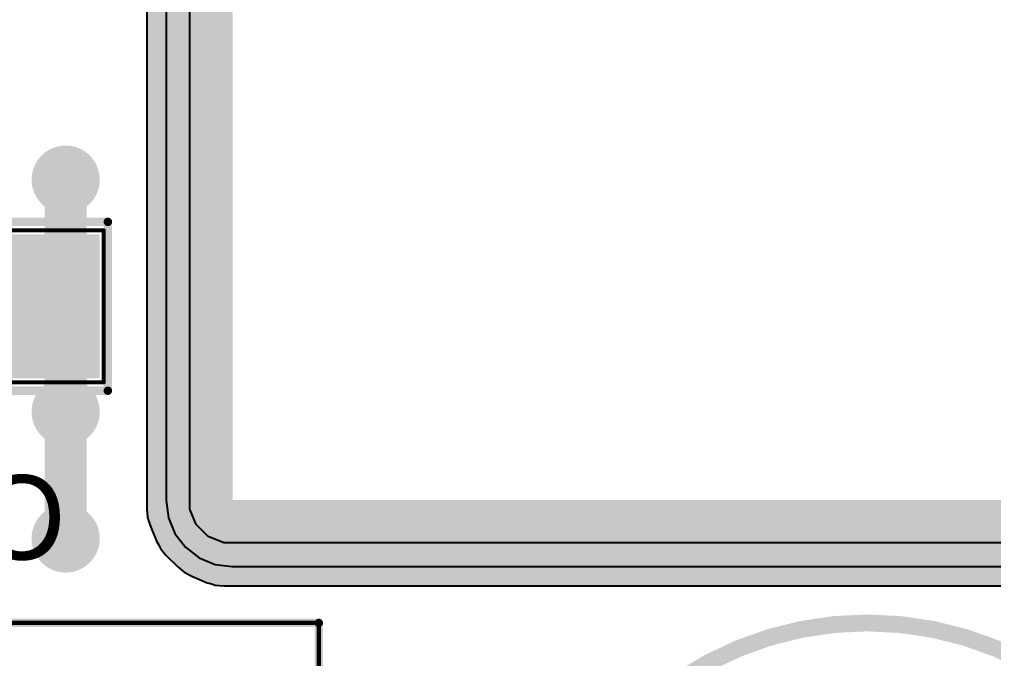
# Model space of a CAD drawing. Header units: millimetres. Extents: x 118 to 288, y 159 to 220.
# Drawn here: x 142.7 to 154.25, y 176.1 to 183.67 of the extents above; entities that cross this region are included whole.
import ezdxf

# ---------------------------------------------------------------- set-up
doc = ezdxf.new("R2010")
doc.units = ezdxf.units.MM
for name, color, linetype in [('BottomLayer', 5, 'Continuous'), ('BottomOverlay', 54, 'Continuous'), ('BottomPaste', 16, 'Continuous'), ('BottomSolder', 6, 'Continuous'), ('InternalPlane1', 76, 'Continuous'), ('InternalPlane2', 16, 'Continuous'), ('KeepOutLayer', 6, 'Continuous'), ('Mechanical1', 6, 'Continuous'), ('Mechanical13', 56, 'Continuous'), ('Mechanical15', 56, 'Continuous'), ('MultiLayer', 9, 'Continuous'), ('PadHoleLayer', 156, 'Continuous'), ('TopLayer', 1, 'Continuous'), ('TopOverlay', 2, 'Continuous'), ('TopPaste', 8, 'Continuous'), ('TopSolder', 216, 'Continuous'), ('ViaHoleLayer', 16, 'Continuous')]:
    doc.layers.add(name, color=color, linetype=linetype)

# ---------------------------------------------------------------- blocks, each defined once
blk = doc.blocks.new('0805__14')
at = {"layer": 'Mechanical15'}
for points, const_width in [([(-0.90000074, -1.69999914), (-0.90000074, 1.69999914)], 0.0499999), ([(0.90000074, 1.69999914), (-0.90000074, 1.69999914)], 0.0499999), ([(0.90000074, -1.69999914), (0.90000074, 1.69999914)], 0.0499999), ([(0, -0.45000164), (0, 0.45000164)], 0.0999998), ([(0.45000164, 0), (-0.45000164, 0)], 0.0999998), ([(0.90000074, -1.69999914), (-0.90000074, -1.69999914)], 0.0499999)]:
    blk.add_lwpolyline(points, dxfattribs=dict(at, const_width=const_width))
for points, const_width in [([(-0.9125000799999999, 1.69999914, 1), (-0.8875014, 1.69999914, 1)], 0.02499868), ([(-0.9125000799999999, 1.69999914, 1), (-0.8875014, 1.69999914, 1)], 0.02499868), ([(0.8875014, 1.69999914, 1), (0.9125000799999999, 1.69999914, 1)], 0.02499868), ([(0.8875014, 1.69999914, 1), (0.9125000799999999, 1.69999914, 1)], 0.02499868), ([(-0.02499868, 0.45000164, 1), (0.02499868, 0.45000164, 1)], 0.0499999), ([(-0.47500032, 0, 1), (-0.42500296, 0, 1)], 0.0499999), ([(0.42500296, 0, 1), (0.47500032, 0, 1)], 0.0499999), ([(-0.02499868, -0.45000164, 1), (0.02499868, -0.45000164, 1)], 0.0499999), ([(-0.9125000799999999, -1.69999914, 1), (-0.8875014, -1.69999914, 1)], 0.02499868), ([(-0.9125000799999999, -1.69999914, 1), (-0.8875014, -1.69999914, 1)], 0.02499868), ([(0.8875014, -1.69999914, 1), (0.9125000799999999, -1.69999914, 1)], 0.02499868), ([(0.8875014, -1.69999914, 1), (0.9125000799999999, -1.69999914, 1)], 0.02499868)]:
    blk.add_lwpolyline(points, format="xyb", close=True, dxfattribs=dict(at, const_width=const_width))
at = {"layer": 'TopLayer'}
for points in [[(0.7499985, 1.5499969), (-0.7499985, 1.5499969), (0.7499985, 0.5499989), (-0.7499985, 0.5499989)], [(0.7499985, -0.55000144), (-0.7499985, -0.55000144), (0.7499985, -1.54999944), (-0.7499985, -1.54999944)]]:
    blk.add_solid(points, dxfattribs=at)
at = {"layer": 'TopOverlay', "const_width": 0.0999998}
for points in [[(1.00000054, 1.74999904), (-1.00000054, 1.74999904)], [(-1.00000054, -1.74999904), (-1.00000054, 1.74999904)], [(1.00000054, -1.74999904), (1.00000054, 1.74999904)], [(1.00000054, -1.74999904), (-1.00000054, -1.74999904)]]:
    blk.add_lwpolyline(points, dxfattribs=at)
at = {"layer": 'TopOverlay', "const_width": 0.0499999}
for points in [[(-1.02499922, 1.74999904, 1), (-0.97500186, 1.74999904, 1)], [(-1.02499922, 1.74999904, 1), (-0.97500186, 1.74999904, 1)], [(0.97500186, 1.74999904, 1), (1.02499922, 1.74999904, 1)], [(0.97500186, 1.74999904, 1), (1.02499922, 1.74999904, 1)], [(-1.02499922, -1.74999904, 1), (-0.97500186, -1.74999904, 1)], [(-1.02499922, -1.74999904, 1), (-0.97500186, -1.74999904, 1)], [(0.97500186, -1.74999904, 1), (1.02499922, -1.74999904, 1)], [(0.97500186, -1.74999904, 1), (1.02499922, -1.74999904, 1)]]:
    blk.add_lwpolyline(points, format="xyb", close=True, dxfattribs=at)
at = {"layer": 'TopPaste'}
for points in [[(0.7499985, 1.5499969), (-0.7499985, 1.5499969), (0.7499985, 0.5499989), (-0.7499985, 0.5499989)], [(0.7499985, -0.55000144), (-0.7499985, -0.55000144), (0.7499985, -1.54999944), (-0.7499985, -1.54999944)]]:
    blk.add_solid(points, dxfattribs=at)
at = {"layer": 'TopSolder'}
for points in [[(0.8515984999999999, 1.6515969), (-0.8515984999999999, 1.6515969), (0.8515984999999999, 0.4483989), (-0.8515984999999999, 0.4483989)], [(0.8515984999999999, -0.44840144), (-0.8515984999999999, -0.44840144), (0.8515984999999999, -1.65159944), (-0.8515984999999999, -1.65159944)]]:
    blk.add_solid(points, dxfattribs=at)
blk = doc.blocks.new('2917_B_19')
at = {"layer": 'BottomLayer'}
for points in [[(-4.60499968, -1.27499872), (-1.83500268, -1.27499872), (-4.60499968, 1.27499872), (-1.83500268, 1.27499872)], [(4.60499968, 1.27499872), (1.83500268, 1.27499872), (4.60499968, -1.27499872), (1.83500268, -1.27499872)]]:
    blk.add_solid(points, dxfattribs=at)
at = {"layer": 'BottomOverlay', "const_width": 0.0999998}
for points in [[(-4.75000066, 2.25000058), (4.75000066, 2.25000058)], [(-4.75000066, -2.25000058), (-4.75000066, 2.25000058)], [(4.75000066, -2.25000058), (4.75000066, 2.25000058)], [(-4.75000066, -2.25000058), (4.75000066, -2.25000058)]]:
    blk.add_lwpolyline(points, dxfattribs=at)
at = {"layer": 'BottomOverlay', "const_width": 0.0499999}
for points in [[(-4.77499934, 2.25000058, 1), (-4.72500198, 2.25000058, 1)], [(-4.77499934, 2.25000058, 1), (-4.72500198, 2.25000058, 1)], [(4.72500198, 2.25000058, 1), (4.77499934, 2.25000058, 1)], [(4.72500198, 2.25000058, 1), (4.77499934, 2.25000058, 1)], [(-4.77499934, -2.25000058, 1), (-4.72500198, -2.25000058, 1)], [(-4.77499934, -2.25000058, 1), (-4.72500198, -2.25000058, 1)], [(4.72500198, -2.25000058, 1), (4.77499934, -2.25000058, 1)], [(4.72500198, -2.25000058, 1), (4.77499934, -2.25000058, 1)]]:
    blk.add_lwpolyline(points, format="xyb", close=True, dxfattribs=at)
at = {"layer": 'BottomPaste'}
for points in [[(-4.60499968, -1.27499872), (-1.83500268, -1.27499872), (-4.60499968, 1.27499872), (-1.83500268, 1.27499872)], [(4.60499968, 1.27499872), (1.83500268, 1.27499872), (4.60499968, -1.27499872), (1.83500268, -1.27499872)]]:
    blk.add_solid(points, dxfattribs=at)
at = {"layer": 'BottomSolder'}
for points in [[(-4.70659968, -1.37659872), (-1.73340268, -1.37659872), (-4.70659968, 1.37659872), (-1.73340268, 1.37659872)], [(4.70659968, 1.37659872), (1.73340268, 1.37659872), (4.70659968, -1.37659872), (1.73340268, -1.37659872)]]:
    blk.add_solid(points, dxfattribs=at)
at = {"layer": 'Mechanical15'}
for points, const_width in [([(-4.75000066, -2.25000058), (-4.75000066, 2.25000058)], 0.0499999), ([(-4.75000066, 2.25000058), (4.75000066, 2.25000058)], 0.0499999), ([(4.75000066, -2.25000058), (4.75000066, 2.25000058)], 0.0499999), ([(0, -0.55000144), (0, 0.55000144)], 0.0999998), ([(-0.55000144, 0), (0.55000144, 0)], 0.0999998), ([(-4.75000066, -2.25000058), (4.75000066, -2.25000058)], 0.0499999)]:
    blk.add_lwpolyline(points, dxfattribs=dict(at, const_width=const_width))
for points, const_width in [([(-4.762499999999999, 2.25000058, 1), (-4.73750132, 2.25000058, 1)], 0.02499868), ([(-4.762499999999999, 2.25000058, 1), (-4.73750132, 2.25000058, 1)], 0.02499868), ([(4.73750132, 2.25000058, 1), (4.762499999999999, 2.25000058, 1)], 0.02499868), ([(4.73750132, 2.25000058, 1), (4.762499999999999, 2.25000058, 1)], 0.02499868), ([(-0.02499868, 0.55000144, 1), (0.02499868, 0.55000144, 1)], 0.0499999), ([(-0.57500012, 0, 1), (-0.52500276, 0, 1)], 0.0499999), ([(0.52500276, 0, 1), (0.57500012, 0, 1)], 0.0499999), ([(-0.02499868, -0.55000144, 1), (0.02499868, -0.55000144, 1)], 0.0499999), ([(-4.762499999999999, -2.25000058, 1), (-4.73750132, -2.25000058, 1)], 0.02499868), ([(-4.762499999999999, -2.25000058, 1), (-4.73750132, -2.25000058, 1)], 0.02499868), ([(4.73750132, -2.25000058, 1), (4.762499999999999, -2.25000058, 1)], 0.02499868), ([(4.73750132, -2.25000058, 1), (4.762499999999999, -2.25000058, 1)], 0.02499868)]:
    blk.add_lwpolyline(points, format="xyb", close=True, dxfattribs=dict(at, const_width=const_width))
blk = doc.blocks.new('C____8_12___B_29')
at = {"layer": 'BottomLayer', "const_width": 0.7499985}
blk.add_lwpolyline([(-0.37500052, 3.49999808, 1), (0.37500052, 3.49999808, 1)], format="xyb", close=True, dxfattribs=at)
at = {"layer": 'BottomLayer'}
blk.add_solid([(0.7499985, -0.7499985), (0.7499985, 0.7499985), (-0.7499985, -0.7499985), (-0.7499985, 0.7499985)], dxfattribs=at)
at = {"layer": 'BottomOverlay'}
for p, q in [((1.5997555, -0.52500022), (1.5997555, 0.4746752)), ((2.09959448, -0.02516124), (1.09991652, -0.02516124))]:
    blk.add_line(p, q, dxfattribs=at)
for points, const_width in [([(3.99999962, 1.74999904, 1), (-3.99999962, 1.74999904, 1)], 0.1999996), ([(-4.04999952, 1.74999904, 1), (-3.94999972, 1.74999904, 1)], 0.0999998), ([(3.94999972, 1.74999904, 1), (4.04999952, 1.74999904, 1)], 0.0999998)]:
    blk.add_lwpolyline(points, format="xyb", close=True, dxfattribs=dict(at, const_width=const_width))
at = {"layer": 'BottomSolder', "const_width": 0.8515984999999999}
blk.add_lwpolyline([(-0.42580052, 3.49999808, 1), (0.42580052, 3.49999808, 1)], format="xyb", close=True, dxfattribs=at)
at = {"layer": 'BottomSolder'}
blk.add_solid([(0.8515984999999999, -0.8515984999999999), (0.8515984999999999, 0.8515984999999999), (-0.8515984999999999, -0.8515984999999999), (-0.8515984999999999, 0.8515984999999999)], dxfattribs=at)
at = {"layer": 'InternalPlane1', "const_width": 0.7039991}
blk.add_lwpolyline([(-0.35200082, 0, 1), (0.35200082, 0, 1)], format="xyb", close=True, dxfattribs=at)
at = {"layer": 'InternalPlane2', "const_width": 0.7039991}
for points in [[(-0.35200082, 3.49999808, 1), (0.35200082, 3.49999808, 1)], [(-0.35200082, 0, 1), (0.35200082, 0, 1)]]:
    blk.add_lwpolyline(points, format="xyb", close=True, dxfattribs=at)
at = {"layer": 'MultiLayer', "const_width": 0.7499985}
blk.add_lwpolyline([(-0.37500052, 3.49999808, 1), (0.37500052, 3.49999808, 1)], format="xyb", close=True, dxfattribs=at)
at = {"layer": 'MultiLayer'}
blk.add_solid([(0.7499985, -0.7499985), (0.7499985, 0.7499985), (-0.7499985, -0.7499985), (-0.7499985, 0.7499985)], dxfattribs=at)
at = {"layer": 'PadHoleLayer', "const_width": 0.4499991}
for points in [[(-0.22500082, 3.49999808, 1), (0.22500082, 3.49999808, 1)], [(-0.22500082, 0, 1), (0.22500082, 0, 1)]]:
    blk.add_lwpolyline(points, format="xyb", close=True, dxfattribs=at)
at = {"layer": 'TopLayer', "const_width": 0.7499985}
blk.add_lwpolyline([(-0.37500052, 3.49999808, 1), (0.37500052, 3.49999808, 1)], format="xyb", close=True, dxfattribs=at)
at = {"layer": 'TopLayer'}
blk.add_solid([(0.7499985, -0.7499985), (0.7499985, 0.7499985), (-0.7499985, -0.7499985), (-0.7499985, 0.7499985)], dxfattribs=at)
at = {"layer": 'TopSolder', "const_width": 0.8515984999999999}
blk.add_lwpolyline([(-0.42580052, 3.49999808, 1), (0.42580052, 3.49999808, 1)], format="xyb", close=True, dxfattribs=at)
at = {"layer": 'TopSolder'}
blk.add_solid([(0.8515984999999999, -0.8515984999999999), (0.8515984999999999, 0.8515984999999999), (-0.8515984999999999, -0.8515984999999999), (-0.8515984999999999, 0.8515984999999999)], dxfattribs=at)

msp = doc.modelspace()

# ---------------------------------------------------------------- linework, layer by layer
at = {"layer": 'BottomLayer'}
for p, q in [((144.4417355, 184.47282892), (144.4417355, 177.97284192)), ((144.44173296, 177.97282922), (144.44043248, 177.97282922)), ((144.44043248, 177.97282922), (144.46706692, 177.77051314)), ((144.4417355, 177.97284192), (144.44173296, 177.97282922)), ((144.46706692, 177.77051314), (144.54515922, 177.58198672)), ((144.54515922, 177.58198672), (144.669383, 177.4200922)), ((144.669383, 177.4200922), (144.83127752, 177.29586842)), ((144.83127752, 177.29586842), (145.01980394, 177.21777612)), ((145.01980394, 177.21777612), (145.22212002, 177.19114168)), ((145.22212002, 177.19114168), (145.22212002, 177.19244216)), ((145.22212002, 177.19244216), (162.22210634, 177.19244216))]:
    msp.add_line(p, q, dxfattribs=at)
at = {"layer": 'BottomLayer', "const_width": 0.3499993}
for points in [[(143.0749996, 181.7749984, 1), (143.42500144, 181.7749984, 1)], [(143.0749996, 179.02499882, 1), (143.42500144, 179.02499882, 1)], [(143.0749996, 177.52499928, 1), (143.42500144, 177.52499928, 1)]]:
    msp.add_lwpolyline(points, format="xyb", close=True, dxfattribs=at)
at = {"layer": 'InternalPlane1'}
for p, q in [((144.2116623, 184.47282892), (144.2116623, 177.97285462)), ((144.2116623, 177.97285462), (144.21165976, 177.97282922)), ((144.21165976, 177.97282922), (144.21165976, 177.87337044)), ((144.21165976, 177.87337044), (144.22146924, 177.77378466)), ((144.22146924, 177.77378466), (144.23908922, 177.71569486)), ((144.23908922, 177.71569486), (144.25051414, 177.67803174)), ((144.25051414, 177.67803174), (144.32663286, 177.49425766)), ((144.32663286, 177.49425766), (144.34859116, 177.45317824)), ((144.34859116, 177.45317824), (144.37380574, 177.40600536)), ((144.37380574, 177.40600536), (144.43728796, 177.32864966)), ((144.43728796, 177.32864966), (144.57794046, 177.18799716)), ((144.57794046, 177.18799716), (144.65529362, 177.12451748)), ((144.65529362, 177.12451748), (144.74354592, 177.0773446)), ((144.74354592, 177.0773446), (144.74354592, 177.0773446)), ((144.74354592, 177.0773446), (144.743551, 177.07734206)), ((144.743551, 177.07734206), (144.92732254, 177.00122334)), ((144.92732254, 177.00122334), (144.96498566, 176.98979842)), ((144.96498566, 176.98979842), (145.02307546, 176.97217844)), ((145.02307546, 176.97217844), (145.12266124, 176.96236896)), ((145.12266124, 176.96236896), (162.22209364, 176.96236896))]:
    msp.add_line(p, q, dxfattribs=at)
at = {"layer": 'InternalPlane1', "const_width": 1.016}
for points in [[(144.72212102, 177.97282668), (144.72212102, 184.47282892)], [(144.72211848, 177.97282922), (144.72212102, 177.97282668)], [(144.72211848, 177.87337044), (144.72211848, 177.97282922)], [(144.72211848, 177.87337044), (144.7982372, 177.6895989)], [(144.7982372, 177.6895989), (144.9388897, 177.5489464)], [(144.9388897, 177.5489464), (145.12266124, 177.47282768)], [(145.12266124, 177.47282768), (162.22212158, 177.47282768)]]:
    msp.add_lwpolyline(points, dxfattribs=at)
at = {"layer": 'InternalPlane1', "const_width": 0.508}
for points in [[(144.46811848, 177.97282922, 1), (144.97611848, 177.97282922, 1)], [(144.46811848, 177.97282922, 1), (144.97611848, 177.97282922, 1)], [(144.46812102, 177.97282668, 1), (144.97612102, 177.97282668, 1)], [(144.46812102, 177.97282668, 1), (144.97612102, 177.97282668, 1)], [(144.46811848, 177.87337044, 1), (144.97611848, 177.87337044, 1)], [(144.46811848, 177.87337044, 1), (144.97611848, 177.87337044, 1)], [(144.5442372, 177.6895989, 1), (145.0522372, 177.6895989, 1)], [(144.5442372, 177.6895989, 1), (145.0522372, 177.6895989, 1)], [(144.6848897, 177.5489464, 1), (145.1928897, 177.5489464, 1)], [(144.6848897, 177.5489464, 1), (145.1928897, 177.5489464, 1)], [(144.86866124, 177.47282768, 1), (145.37666124, 177.47282768, 1)], [(144.86866124, 177.47282768, 1), (145.37666124, 177.47282768, 1)]]:
    msp.add_lwpolyline(points, format="xyb", close=True, dxfattribs=at)
at = {"layer": 'InternalPlane2'}
for p, q in [((144.2116623, 184.47282892), (144.2116623, 177.97285462)), ((144.2116623, 177.97285462), (144.21165976, 177.97282922)), ((144.21165976, 177.97282922), (144.21165976, 177.87337044)), ((144.21165976, 177.87337044), (144.22146924, 177.77378466)), ((144.22146924, 177.77378466), (144.23908922, 177.71569486)), ((144.23908922, 177.71569486), (144.25051414, 177.67803174)), ((144.25051414, 177.67803174), (144.32663286, 177.49425766)), ((144.32663286, 177.49425766), (144.34859116, 177.45317824)), ((144.34859116, 177.45317824), (144.37380574, 177.40600536)), ((144.37380574, 177.40600536), (144.43728796, 177.32864966)), ((144.43728796, 177.32864966), (144.57794046, 177.18799716)), ((144.57794046, 177.18799716), (144.65529362, 177.12451748)), ((144.65529362, 177.12451748), (144.74354592, 177.0773446)), ((144.74354592, 177.0773446), (144.74354592, 177.0773446)), ((144.74354592, 177.0773446), (144.743551, 177.07734206)), ((144.743551, 177.07734206), (144.92732254, 177.00122334)), ((144.92732254, 177.00122334), (144.96498566, 176.98979842)), ((144.96498566, 176.98979842), (145.02307546, 176.97217844)), ((145.02307546, 176.97217844), (145.12266124, 176.96236896)), ((145.12266124, 176.96236896), (162.22209364, 176.96236896))]:
    msp.add_line(p, q, dxfattribs=at)
at = {"layer": 'InternalPlane2', "const_width": 1.016}
for points in [[(144.72212102, 177.97282668), (144.72212102, 184.47282892)], [(144.72211848, 177.97282922), (144.72212102, 177.97282668)], [(144.72211848, 177.87337044), (144.72211848, 177.97282922)], [(144.72211848, 177.87337044), (144.7982372, 177.6895989)], [(144.7982372, 177.6895989), (144.9388897, 177.5489464)], [(144.9388897, 177.5489464), (145.12266124, 177.47282768)], [(145.12266124, 177.47282768), (162.22212158, 177.47282768)]]:
    msp.add_lwpolyline(points, dxfattribs=at)
at = {"layer": 'InternalPlane2'}
for points, const_width in [([(143.04800194, 181.7749984, 1), (143.4519991, 181.7749984, 1)], 0.4039997), ([(143.04800194, 179.02499882, 1), (143.4519991, 179.02499882, 1)], 0.4039997), ([(144.46811848, 177.97282922, 1), (144.97611848, 177.97282922, 1)], 0.508), ([(144.46811848, 177.97282922, 1), (144.97611848, 177.97282922, 1)], 0.508), ([(144.46812102, 177.97282668, 1), (144.97612102, 177.97282668, 1)], 0.508), ([(144.46812102, 177.97282668, 1), (144.97612102, 177.97282668, 1)], 0.508), ([(144.46811848, 177.87337044, 1), (144.97611848, 177.87337044, 1)], 0.508), ([(144.46811848, 177.87337044, 1), (144.97611848, 177.87337044, 1)], 0.508), ([(144.5442372, 177.6895989, 1), (145.0522372, 177.6895989, 1)], 0.508), ([(144.5442372, 177.6895989, 1), (145.0522372, 177.6895989, 1)], 0.508), ([(144.6848897, 177.5489464, 1), (145.1928897, 177.5489464, 1)], 0.508), ([(144.6848897, 177.5489464, 1), (145.1928897, 177.5489464, 1)], 0.508), ([(143.04800194, 177.52499928, 1), (143.4519991, 177.52499928, 1)], 0.4039997), ([(144.86866124, 177.47282768, 1), (145.37666124, 177.47282768, 1)], 0.508), ([(144.86866124, 177.47282768, 1), (145.37666124, 177.47282768, 1)], 0.508)]:
    msp.add_lwpolyline(points, format="xyb", close=True, dxfattribs=dict(at, const_width=const_width))
at = {"layer": 'KeepOutLayer', "const_width": 0.2499995}
for points in [[(118.73927738, 166.7032353, -0.1379566919992282), (152.70978602, 204.6125067)], [(145.22212002, 177.47282768, -0.414213562373095), (144.72211848, 177.97282922)], [(153.16762102, 163.66567724, -0.0826185588923039), (168.29028572, 177.769393)]]:
    msp.add_lwpolyline(points, format="xyb", dxfattribs=at)
for points in [[(144.72212102, 177.97282668), (144.72212102, 184.47282892)], [(145.22212002, 177.47282768), (162.22212158, 177.47282768)]]:
    msp.add_lwpolyline(points, dxfattribs=at)
at = {"layer": 'KeepOutLayer', "const_width": 0.12499848}
for points in [[(144.65961924, 177.97282922, 1), (144.78461772, 177.97282922, 1)], [(144.65962178, 177.97282668, 1), (144.78462026, 177.97282668, 1)], [(145.15962078, 177.47282768, 1), (145.28461926, 177.47282768, 1)], [(145.15962078, 177.47282768, 1), (145.28461926, 177.47282768, 1)]]:
    msp.add_lwpolyline(points, format="xyb", close=True, dxfattribs=at)
at = {"layer": 'Mechanical1', "const_width": 0.2499995}
for points in [[(144.72212102, 177.97282668), (144.72212102, 184.47282892)], [(145.22212002, 177.47282768), (162.22212158, 177.47282768)]]:
    msp.add_lwpolyline(points, dxfattribs=at)
msp.add_lwpolyline([(145.22212002, 177.47282768, -0.414213562373095), (144.72211848, 177.97282922)], format="xyb", dxfattribs=at)
at = {"layer": 'Mechanical1', "const_width": 0.12499848}
for points in [[(144.65961924, 177.97282922, 1), (144.78461772, 177.97282922, 1)], [(144.65962178, 177.97282668, 1), (144.78462026, 177.97282668, 1)], [(145.15962078, 177.47282768, 1), (145.28461926, 177.47282768, 1)], [(145.15962078, 177.47282768, 1), (145.28461926, 177.47282768, 1)]]:
    msp.add_lwpolyline(points, format="xyb", close=True, dxfattribs=at)
at = {"layer": 'Mechanical13', "const_width": 0.2499995}
for points in [[(118.73927738, 166.7032353, -0.1379566919992282), (152.70978602, 204.6125067)], [(153.16762102, 163.66567724, -0.0826185588923039), (168.29028572, 177.769393)]]:
    msp.add_lwpolyline(points, format="xyb", dxfattribs=at)
at = {"layer": 'MultiLayer'}
for p, q in [((144.72212102, 177.97282668), (144.72212102, 184.47282892)), ((144.72211848, 177.87337044), (144.72211848, 177.97282922)), ((144.72211848, 177.97282922), (144.72211848, 177.97282922)), ((144.72211848, 177.97282922), (144.72212102, 177.97282668)), ((144.7982372, 177.6895989), (144.72211848, 177.87337044)), ((144.9388897, 177.5489464), (144.7982372, 177.6895989)), ((145.12266124, 177.47282768), (144.9388897, 177.5489464)), ((145.22212002, 177.47282768), (145.12266124, 177.47282768)), ((162.22212158, 177.47282768), (145.22212002, 177.47282768))]:
    msp.add_line(p, q, dxfattribs=at)
at = {"layer": 'MultiLayer', "const_width": 0.3499993}
for points in [[(143.0749996, 181.7749984, 1), (143.42500144, 181.7749984, 1)], [(143.0749996, 179.02499882, 1), (143.42500144, 179.02499882, 1)], [(143.0749996, 177.52499928, 1), (143.42500144, 177.52499928, 1)]]:
    msp.add_lwpolyline(points, format="xyb", close=True, dxfattribs=at)
at = {"layer": 'TopLayer'}
for p, q in [((144.4417355, 184.47282892), (144.4417355, 177.97284192)), ((144.44173296, 177.97282922), (144.44043248, 177.97282922)), ((144.44043248, 177.97282922), (144.46706692, 177.77051314)), ((144.4417355, 177.97284192), (144.44173296, 177.97282922)), ((144.46706692, 177.77051314), (144.54515922, 177.58198672)), ((144.54515922, 177.58198672), (144.669383, 177.4200922)), ((144.669383, 177.4200922), (144.83127752, 177.29586842)), ((144.83127752, 177.29586842), (145.01980394, 177.21777612)), ((145.01980394, 177.21777612), (145.22212002, 177.19114168)), ((145.22212002, 177.19114168), (145.22212002, 177.19244216)), ((145.22212002, 177.19244216), (162.22210634, 177.19244216))]:
    msp.add_line(p, q, dxfattribs=at)
for points, const_width in [([(143.0749996, 181.7749984, 1), (143.42500144, 181.7749984, 1)], 0.3499993), ([(143.12500204, 181.7749984, 1), (143.374999, 181.7749984, 1)], 0.2499995), ([(143.12500204, 180.27499886, 1), (143.374999, 180.27499886, 1)], 0.2499995), ([(143.12500204, 180.27499886, 1), (143.374999, 180.27499886, 1)], 0.2499995), ([(143.0749996, 179.02499882, 1), (143.42500144, 179.02499882, 1)], 0.3499993), ([(143.12500204, 179.02499882, 1), (143.374999, 179.02499882, 1)], 0.2499995), ([(143.12500204, 179.02499882, 1), (143.374999, 179.02499882, 1)], 0.2499995), ([(143.0749996, 177.52499928, 1), (143.42500144, 177.52499928, 1)], 0.3499993), ([(143.12500204, 177.52499928, 1), (143.374999, 177.52499928, 1)], 0.2499995)]:
    msp.add_lwpolyline(points, format="xyb", close=True, dxfattribs=dict(at, const_width=const_width))
at = {"layer": 'TopLayer', "const_width": 0.499999}
for points in [[(143.25000052, 180.27499886), (143.25000052, 181.7749984)], [(143.25000052, 179.02499882), (143.25000052, 180.27499886)], [(143.25000052, 177.52499928), (143.25000052, 179.02499882)]]:
    msp.add_lwpolyline(points, dxfattribs=at)
at = {"layer": 'ViaHoleLayer', "const_width": 0.1499997}
for points in [[(143.17500194, 181.7749984, 1), (143.3249991, 181.7749984, 1)], [(143.17500194, 179.02499882, 1), (143.3249991, 179.02499882, 1)], [(143.17500194, 177.52499928, 1), (143.3249991, 177.52499928, 1)]]:
    msp.add_lwpolyline(points, format="xyb", close=True, dxfattribs=at)

# ---------------------------------------------------------------- block references
for name, p, rotation in [('0805__14', (142.00000048, 180.27499886), 270), ('2917_B_19', (141.50000148, 174.27499816), 360)]:
    msp.add_blockref(name, p, dxfattribs=dict(rotation=rotation))
msp.add_blockref('C____8_12___B_29', (152.75000184, 170.77500008))

# ---------------------------------------------------------------- texts
at = {"layer": 'BottomOverlay', "text_generation_flag": 2}
msp.add_text('C4', height=1.00000054, dxfattribs=at).set_placement((143.25000052, 177.27499978))

doc.saveas('drawing.dxf')
